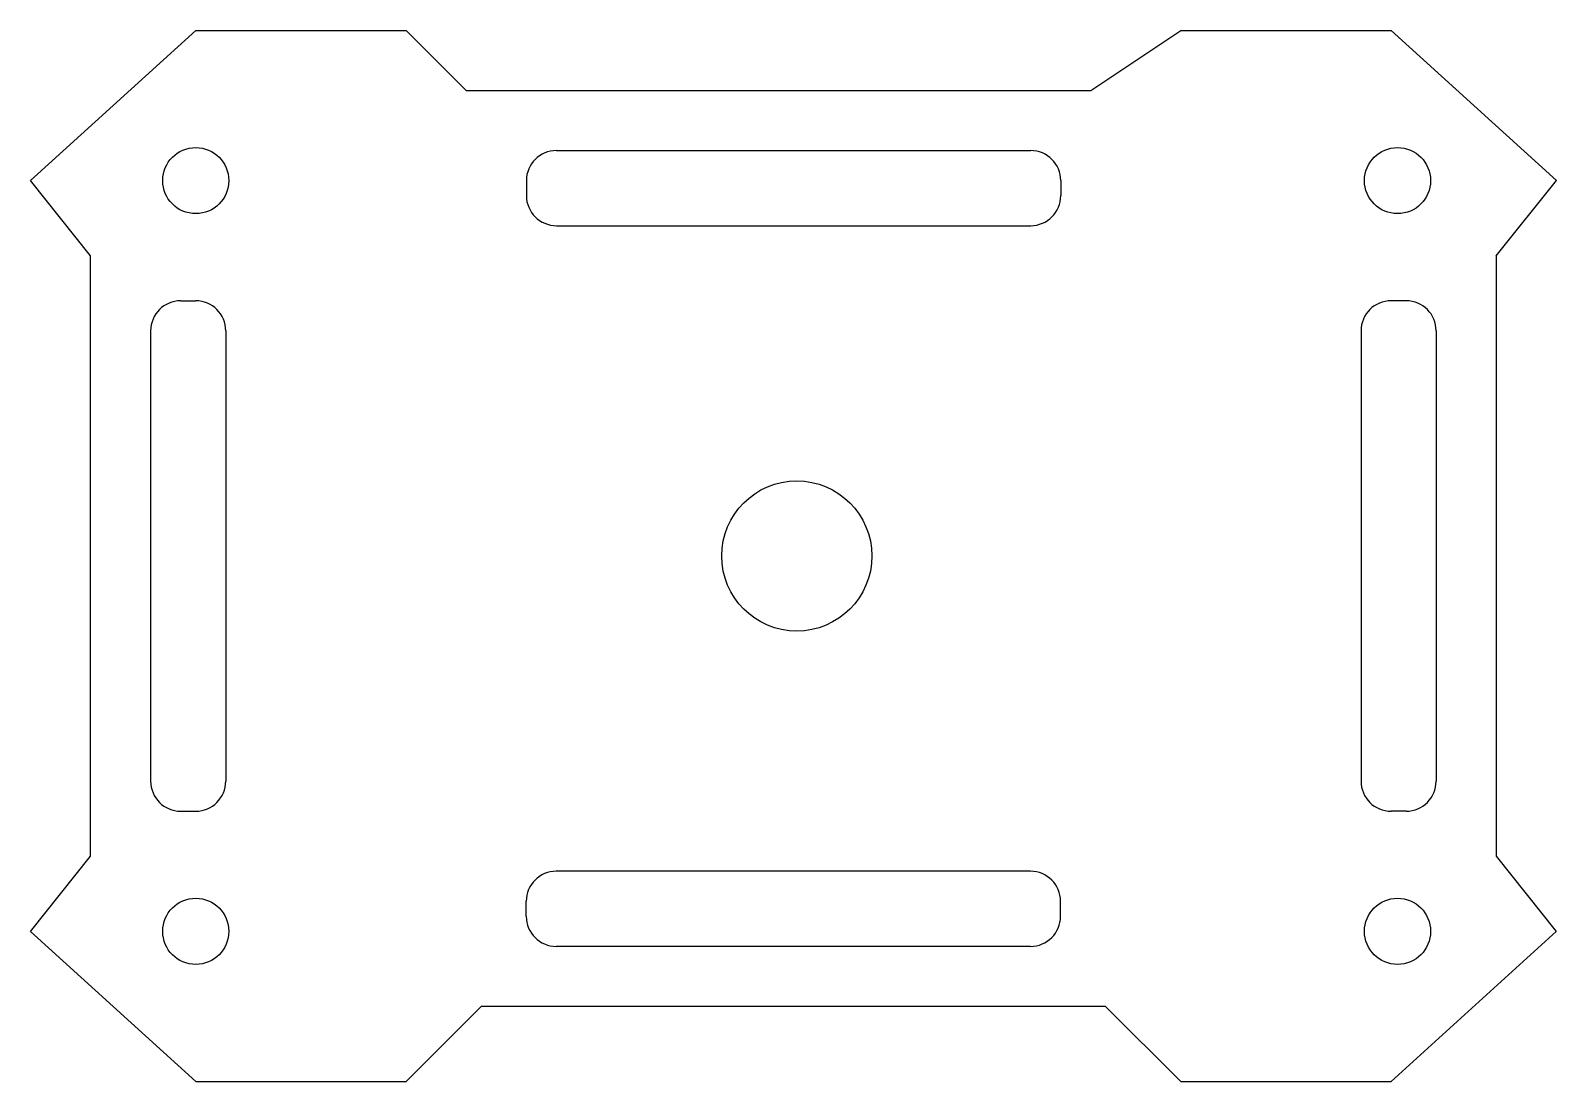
# Model space of a CAD drawing. Header units: millimetres. Extents: x -46 to 56, y -22 to 48.
import ezdxf

# ---------------------------------------------------------------- set-up
doc = ezdxf.new("R2010")
doc.units = ezdxf.units.MM

msp = doc.modelspace()

# ---------------------------------------------------------------- linework, layer by layer
at = {"color": 7, "linetype": 'Continuous'}
for p, q in [((-45.54, 37.86), (-34.54, 47.86)), ((-34.54, 47.86), (-20.54, 47.86)), ((-20.54, 47.86), (-16.54, 43.86)), ((25.03, 43.86), (31.03, 47.86)), ((31.03, 47.86), (45.03, 47.86)), ((45.03, 47.86), (56.03, 37.86)), ((-16.54, 43.86), (25.03, 43.86)), ((-10.54, 39.86), (21.03, 39.86)), ((-41.55, 32.86), (-45.54, 37.86)), ((-12.54, 37.86), (-12.54, 36.86)), ((23.03, 37.86), (23.03, 36.86)), ((52.02, 32.86), (56.03, 37.86)), ((-10.54, 34.86), (21.03, 34.86)), ((-41.55, -7.14), (-41.55, 32.86)), ((52.02, 32.86), (52.02, -7.14)), ((-35.55, 29.86), (-34.55, 29.86)), ((46.02, 29.86), (45.02, 29.86)), ((-37.55, 27.86), (-37.55, -2.14)), ((-32.55, 27.86), (-32.55, -2.14)), ((43.02, 27.86), (43.02, -2.14)), ((48.02, 27.86), (48.02, -2.14)), ((-35.55, -4.14), (-34.55, -4.14)), ((46.02, -4.14), (45.02, -4.14)), ((-45.55, -12.14), (-41.55, -7.14)), ((52.02, -7.14), (56.02, -12.14)), ((21.02, -8.14), (-10.55, -8.14)), ((-12.55, -11.14), (-12.55, -10.14)), ((23.02, -11.14), (23.02, -10.14)), ((-45.55, -12.14), (-34.55, -22.14)), ((45.02, -22.14), (56.02, -12.14)), ((21.02, -13.14), (-10.55, -13.14)), ((-15.55, -17.14), (-20.55, -22.14)), ((26.02, -17.14), (-15.55, -17.14)), ((26.02, -17.14), (31.02, -22.14)), ((-34.55, -22.14), (-20.55, -22.14)), ((31.02, -22.14), (45.02, -22.14))]:
    msp.add_line(p, q, dxfattribs=at)
for centre, radius in [((-34.55, 37.86), 2.2), ((45.45, 37.86), 2.2), ((5.46, 12.86), 5), ((-34.55, -12.14), 2.2), ((45.45, -12.14), 2.2)]:
    msp.add_circle(centre, radius, dxfattribs=at)
for centre, start, end in [((-10.54, 37.86), 90, 180), ((21.03, 37.86), 0, 90), ((-10.54, 36.86), 180, 270), ((21.03, 36.86), 270, 0), ((-35.55, 27.86), 90, 180), ((-34.55, 27.86), 0, 90), ((45.02, 27.86), 90, 180), ((46.02, 27.86), 0, 90), ((-35.55, -2.14), 180, 270), ((-34.55, -2.14), 270, 0), ((45.02, -2.14), 180, 270), ((46.02, -2.14), 270, 0), ((-10.55, -10.14), 90, 180), ((21.02, -10.14), 0, 90), ((-10.55, -11.14), 180, 270), ((21.02, -11.14), 270, 0)]:
    msp.add_arc(centre, 2, start, end, dxfattribs=at)

doc.saveas('drawing.dxf')
